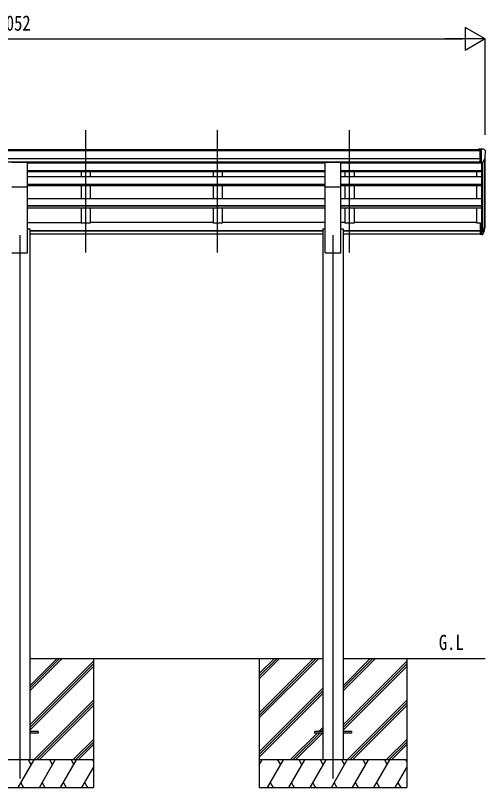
# Model space of a CAD drawing. Units: millimetres, scale not verified. Extents: x -10512 to 10512, y -7425 to 7425.
# Drawn here: x 14 to 2566, y -4212 to -25 of the extents above; entities that cross this region are included whole.
import ezdxf
from ezdxf.enums import TextEntityAlignment as Align

# ---------------------------------------------------------------- set-up
doc = ezdxf.new("R2010")
doc.units = ezdxf.units.MM
doc.header["$LTSCALE"] = 40
for name, color, linetype in [('0-2_USER1', 3, 'Continuous'), ('0-3_YKK_12', 2, 'Continuous'), ('0-4_YKK_13', 4, 'Continuous'), ('0-5_YKK_A1', 4, 'Continuous'), ('0-6_YKK_D', 6, 'Continuous')]:
    doc.layers.add(name, color=color, linetype=linetype)
doc.styles.add('ＭＳ ゴシック', font='')
doc.styles.get('ＭＳ ゴシック').set_extended_font_data('MS Gothic')

msp = doc.modelspace()

# ---------------------------------------------------------------- linework, layer by layer
at = {"layer": '0-3_YKK_12'}
for p, q in [((395.55, -1310.14), (395.55, -647.62)), ((1111.55, -1310.14), (1111.55, -647.62)), ((1827.55, -1310.14), (1827.55, -647.62)), ((37.55, -1216.35), (37.55, -4162.49)), ((1737.55, -1216.35), (1737.55, -4162.49))]:
    msp.add_line(p, q, dxfattribs=at)
at = {"layer": '0-4_YKK_13'}
for p, q in [((2537.05, -750.62), (2527.05, -750.71)), ((2527.05, -752.81), (2527.05, -750.71)), ((2537.05, -822.61), (2537.05, -750.62)), ((2555.55, -750.62), (2537.05, -750.62)), ((2543.55, -823.61), (2543.55, -750.62)), ((2555.55, -750.62), (2557.88, -750.77)), ((2558.64, -751.19), (2562.71, -757)), ((2565.55, -760), (2565.55, -760.62)), ((-4.95, -820.49), (80.05, -820.49)), ((80.05, -954.64), (80.05, -820.49)), ((1695.05, -820.49), (1780.05, -820.49)), ((1695.05, -954.64), (1695.05, -820.49)), ((1780.05, -954.64), (1780.05, -820.49)), ((2537.05, -822.61), (2543.55, -822.61)), ((2543.55, -823.61), (2548.76, -823.29)), ((2551.17, -821.8), (2560.45, -805.73)), ((-4.95, -954.64), (80.05, -954.64)), ((1695.05, -954.64), (1780.05, -954.64)), ((2537.05, -1151.05), (2537.05, -1212.12)), ((2537.05, -1151.05), (2543.55, -1151.05)), ((2543.55, -1151.05), (2543.55, -1212.94)), ((2537.05, -1189.36), (2543.55, -1189.36)), ((2537.05, -1194.76), (2543.55, -1194.76)), ((2537.05, -1212.12), (2543.55, -1212.12)), ((2543.55, -1195.76), (2548.68, -1195.76)), ((2543.55, -1197.76), (2548.4, -1197.76)), ((2543.55, -1212.94), (2548.4, -1212.94)), ((2549.98, -1195.01), (2559.74, -1176.6)), ((2561.16, -1177.09), (2550.99, -1196.26)), ((2558.57, -1193.95), (2550.99, -1211.44)), ((137.55, -3907.99), (92.55, -3907.99)), ((137.55, -3916.99), (92.55, -3916.99)), ((137.55, -3907.99), (137.55, -3916.99)), ((1637.55, -3907.99), (1637.55, -3916.99)), ((1682.55, -3907.99), (1637.55, -3907.99)), ((1682.55, -3916.99), (1637.55, -3916.99)), ((1837.55, -3907.99), (1792.55, -3907.99)), ((1837.55, -3916.99), (1792.55, -3916.99)), ((1837.55, -3907.99), (1837.55, -3916.99))]:
    msp.add_line(p, q, dxfattribs=at)
for centre, radius, start, end in [((2557.82, -751.77), 1, 35, 86.5), ((2363.55, -760.62), 202, 347.09739, 0), ((2562.55, -760), 3, 0, 87), ((2548.58, -820.3), 3, 273.5, 330), ((2430.33, -1157.87), 133.22, 344.28698, 356.72013), ((2475.6, -1150.65), 88.05, 342.78929, 2.77608), ((2474.89, -1154.92), 89.07, 345.58812, 5.50424), ((2548.4, -1194.76), 3, 270, 330), ((2548.4, -1209.94), 3, 270, 330), ((2548.68, -1194.26), 1.5, 270, 330)]:
    msp.add_arc(centre, radius, start, end, dxfattribs=at)
at = {"layer": '0-5_YKK_A1'}
for p, q in [((-2461.95, -752.81), (2537.05, -752.81)), ((-2461.95, -758.17), (2537.05, -758.17)), ((2563.55, -1153.22), (2563.55, -788.98)), ((-2461.95, -801.69), (2537.05, -801.69)), ((-2461.95, -819.36), (2537.05, -819.36)), ((80.05, -821.73), (1695.05, -821.73)), ((80.05, -824.25), (1695.05, -824.25)), ((370.55, -821.73), (370.55, -824.25)), ((420.55, -821.73), (420.55, -824.25)), ((1086.55, -821.73), (1086.55, -824.25)), ((1136.55, -821.73), (1136.55, -824.25)), ((1780.05, -821.85), (2537.05, -821.85)), ((1780.05, -824.25), (2543.55, -824.25)), ((1802.55, -821.85), (1802.55, -824.25)), ((1852.55, -821.85), (1852.55, -824.25)), ((2543.55, -823.61), (2543.55, -1151.05)), ((2549.55, -823.13), (2549.55, -1195.49)), ((2559.27, -807.78), (2559.27, -1177.49)), ((80.05, -866.28), (1695.05, -866.28)), ((80.05, -867.97), (1695.05, -867.97)), ((80.05, -871.56), (1695.05, -871.56)), ((370.55, -871.56), (370.55, -898.66)), ((420.55, -871.56), (420.55, -898.66)), ((1086.55, -871.56), (1086.55, -898.66)), ((1136.55, -871.56), (1136.55, -898.66)), ((1780.05, -866.28), (2543.55, -866.28)), ((1780.05, -867.97), (2543.55, -867.97)), ((1780.05, -871.56), (2543.55, -871.56)), ((1802.55, -871.56), (1802.55, -898.66)), ((1852.55, -871.56), (1852.55, -898.66)), ((2518.55, -898.66), (2518.55, -871.56)), ((80.05, -898.66), (1695.05, -898.66)), ((1780.05, -898.66), (2543.55, -898.66)), ((80.05, -939.28), (1695.05, -939.28)), ((80.05, -940.97), (1695.05, -940.97)), ((80.05, -947.76), (1695.05, -947.76)), ((80.05, -1312.49), (80.05, -954.49)), ((370.55, -947.76), (370.55, -1017.15)), ((420.55, -947.76), (420.55, -1017.15)), ((1086.55, -947.76), (1086.55, -1017.15)), ((1136.55, -947.76), (1136.55, -1017.15)), ((1695.05, -1312.49), (1695.05, -954.49)), ((1780.05, -939.28), (2543.55, -939.28)), ((1780.05, -940.97), (2543.55, -940.97)), ((1780.05, -947.76), (2543.55, -947.76)), ((1780.05, -1312.49), (1780.05, -954.49)), ((1802.55, -947.76), (1802.55, -1017.15)), ((1852.55, -947.76), (1852.55, -1017.15)), ((2518.55, -1017.15), (2518.55, -947.76)), ((80.05, -1017.15), (1695.05, -1017.15)), ((1780.05, -1017.15), (2543.55, -1017.15)), ((80.05, -1056.29), (1695.05, -1056.29)), ((80.05, -1057.96), (1695.05, -1057.96)), ((80.05, -1067.6), (1695.05, -1067.6)), ((370.55, -1067.6), (370.55, -1151.88)), ((1086.55, -1067.6), (1086.55, -1151.88)), ((1780.05, -1056.29), (2543.55, -1056.29)), ((1780.05, -1057.96), (2543.55, -1057.96)), ((1780.05, -1067.6), (2543.55, -1067.6)), ((1802.55, -1067.6), (1802.55, -1151.88)), ((2518.55, -1151.88), (2518.55, -1067.6)), ((80.05, -1147.08), (370.55, -1147.08)), ((420.55, -1146.66), (1086.55, -1146.66)), ((1136.55, -1146.66), (1695.05, -1146.66)), ((1780.05, -1146.66), (1802.55, -1146.66)), ((1852.55, -1146.66), (2518.55, -1146.66)), ((2537.05, -1151.88), (2518.55, -1151.88)), ((80.05, -1182.49), (92.55, -1182.49)), ((92.55, -1182.49), (92.55, -4062.49)), ((92.55, -1190.97), (1682.55, -1190.97)), ((92.55, -1192.35), (1682.55, -1192.35)), ((92.55, -1209.52), (1682.55, -1209.52)), ((1682.55, -1182.49), (1682.55, -4062.49)), ((1682.55, -1182.49), (1695.05, -1182.49)), ((1780.05, -1182.49), (1792.55, -1182.49)), ((1792.55, -1182.49), (1792.55, -4062.49)), ((1792.55, -1190.97), (2537.05, -1190.97)), ((1792.55, -1192.35), (2537.05, -1192.35)), ((1792.55, -1209.52), (2537.05, -1209.52)), ((-4.95, -1312.49), (80.05, -1312.49)), ((1695.05, -1312.49), (1780.05, -1312.49)), ((92.55, -3512.49), (1682.55, -3512.49)), ((92.55, -3688.32), (268.38, -3512.49)), ((92.55, -3674.18), (254.24, -3512.49)), ((92.55, -3660.03), (240.1, -3512.49)), ((437.55, -3512.49), (437.55, -4212.49)), ((1337.55, -3512.49), (1337.55, -4212.49)), ((1337.55, -3806.66), (1631.73, -3512.49)), ((1337.55, -3820.81), (1645.87, -3512.49)), ((1337.55, -3834.95), (1660.01, -3512.49)), ((1337.55, -3622.82), (1447.88, -3512.49)), ((1337.55, -3608.68), (1433.74, -3512.49)), ((1337.55, -3594.53), (1419.6, -3512.49)), ((1792.55, -3512.49), (2563.55, -3512.49)), ((1792.55, -3688.32), (1968.38, -3512.49)), ((1792.55, -3674.18), (1954.24, -3512.49)), ((1792.55, -3660.03), (1940.1, -3512.49)), ((2137.55, -3512.49), (2137.55, -4212.49)), ((92.55, -3872.16), (437.55, -3527.17)), ((92.55, -3886.31), (437.55, -3541.31)), ((92.55, -3900.45), (437.55, -3555.45)), ((1792.55, -3872.16), (2137.55, -3527.17)), ((1792.55, -3886.31), (2137.55, -3541.31)), ((1792.55, -3900.45), (2137.55, -3555.45)), ((1337.55, -4018.8), (1682.55, -3673.8)), ((1337.55, -4032.94), (1682.55, -3687.94)), ((1337.55, -4047.08), (1682.55, -3702.08)), ((114.36, -4062.49), (437.55, -3739.3)), ((128.5, -4062.49), (437.55, -3753.44)), ((142.64, -4062.49), (437.55, -3767.58)), ((1814.36, -4062.49), (2137.55, -3739.3)), ((1828.5, -4062.49), (2137.55, -3753.44)), ((1842.64, -4062.49), (2137.55, -3767.58)), ((1660.49, -3907.99), (1682.55, -3885.93)), ((1505.99, -4062.49), (1651.49, -3916.99)), ((1520.13, -4062.49), (1665.63, -3916.99)), ((1534.28, -4062.49), (1679.78, -3916.99)), ((1674.63, -3907.99), (1682.55, -3900.07)), ((326.49, -4062.49), (437.55, -3951.43)), ((340.63, -4062.49), (437.55, -3965.57)), ((2026.49, -4062.49), (2137.55, -3951.43)), ((2040.63, -4062.49), (2137.55, -3965.57)), ((354.78, -4062.49), (437.55, -3979.71)), ((2054.78, -4062.49), (2137.55, -3979.71)), ((437.55, -4062.49), (-362.45, -4062.49)), ((28.71, -4212.49), (115.31, -4062.49)), ((100.31, -4088.47), (85.31, -4062.49)), ((144.18, -4212.49), (230.78, -4062.49)), ((215.78, -4088.47), (200.78, -4062.49)), ((259.65, -4212.49), (346.25, -4062.49)), ((316.25, -4062.49), (331.25, -4088.47)), ((431.72, -4062.49), (437.55, -4072.59)), ((2137.55, -4062.49), (1337.55, -4062.49)), ((1337.55, -4089.99), (1353.43, -4062.49)), ((1382.3, -4212.49), (1468.9, -4062.49)), ((1453.9, -4088.47), (1438.9, -4062.49)), ((1497.77, -4212.49), (1584.37, -4062.49)), ((1569.37, -4088.47), (1554.37, -4062.49)), ((1613.24, -4212.49), (1699.84, -4062.49)), ((1684.84, -4088.47), (1669.84, -4062.49)), ((1728.71, -4212.49), (1815.31, -4062.49)), ((1800.31, -4088.47), (1785.31, -4062.49)), ((1844.18, -4212.49), (1930.78, -4062.49)), ((1915.78, -4088.47), (1900.78, -4062.49)), ((1959.65, -4212.49), (2046.25, -4062.49)), ((2016.25, -4062.49), (2031.25, -4088.47)), ((2131.72, -4062.49), (2137.55, -4072.59)), ((375.12, -4212.49), (437.55, -4104.35)), ((2075.12, -4212.49), (2137.55, -4104.35)), ((43.71, -4186.51), (58.7, -4212.49)), ((159.18, -4186.51), (174.17, -4212.49)), ((274.65, -4186.51), (289.64, -4212.49)), ((390.11, -4186.51), (405.11, -4212.49)), ((1397.29, -4186.51), (1412.29, -4212.49)), ((1512.76, -4186.51), (1527.76, -4212.49)), ((1628.24, -4186.51), (1643.24, -4212.49)), ((1743.71, -4186.51), (1758.7, -4212.49)), ((1859.18, -4186.51), (1874.17, -4212.49)), ((1974.65, -4186.51), (1989.64, -4212.49)), ((2090.11, -4186.51), (2105.11, -4212.49)), ((-362.45, -4212.49), (437.55, -4212.49)), ((1337.55, -4212.49), (2137.55, -4212.49))]:
    msp.add_line(p, q, dxfattribs=at)
for points in [[(420.55, -1067.6), (420.55, -1151.88), (370.55, -1151.88)], [(1136.55, -1067.6), (1136.55, -1151.88), (1086.55, -1151.88)], [(1852.55, -1067.6), (1852.55, -1151.88), (1802.55, -1151.88)]]:
    msp.add_lwpolyline(points, dxfattribs=at)
at = {"layer": '0-6_YKK_D'}
for p, q in [((2563.55, -152.23), (2455.3, -89.73)), ((2455.3, -89.73), (2455.3, -214.73)), ((-2363.45, -152.23), (2438.55, -152.23)), ((2563.55, -152.23), (2347.04, -152.23)), ((2563.55, -152.23), (2455.3, -214.73)), ((2563.55, -672.07), (2563.55, -151.23))]:
    msp.add_line(p, q, dxfattribs=at)

# ---------------------------------------------------------------- texts
at = {"layer": '0-2_USER1', "style": 'ＭＳ ゴシック', "width": 0.8}
msp.add_text('G.L', height=82.48, dxfattribs=at).set_placement((2311.99, -3491.42), align=Align.BOTTOM_LEFT)
at = {"layer": '0-6_YKK_D', "style": 'ＭＳ ゴシック', "width": 0.8}
msp.add_text('L=5052', height=82.48, dxfattribs=at).set_placement((-172.45, -132.23), align=Align.BOTTOM_LEFT)

doc.saveas('drawing.dxf')
